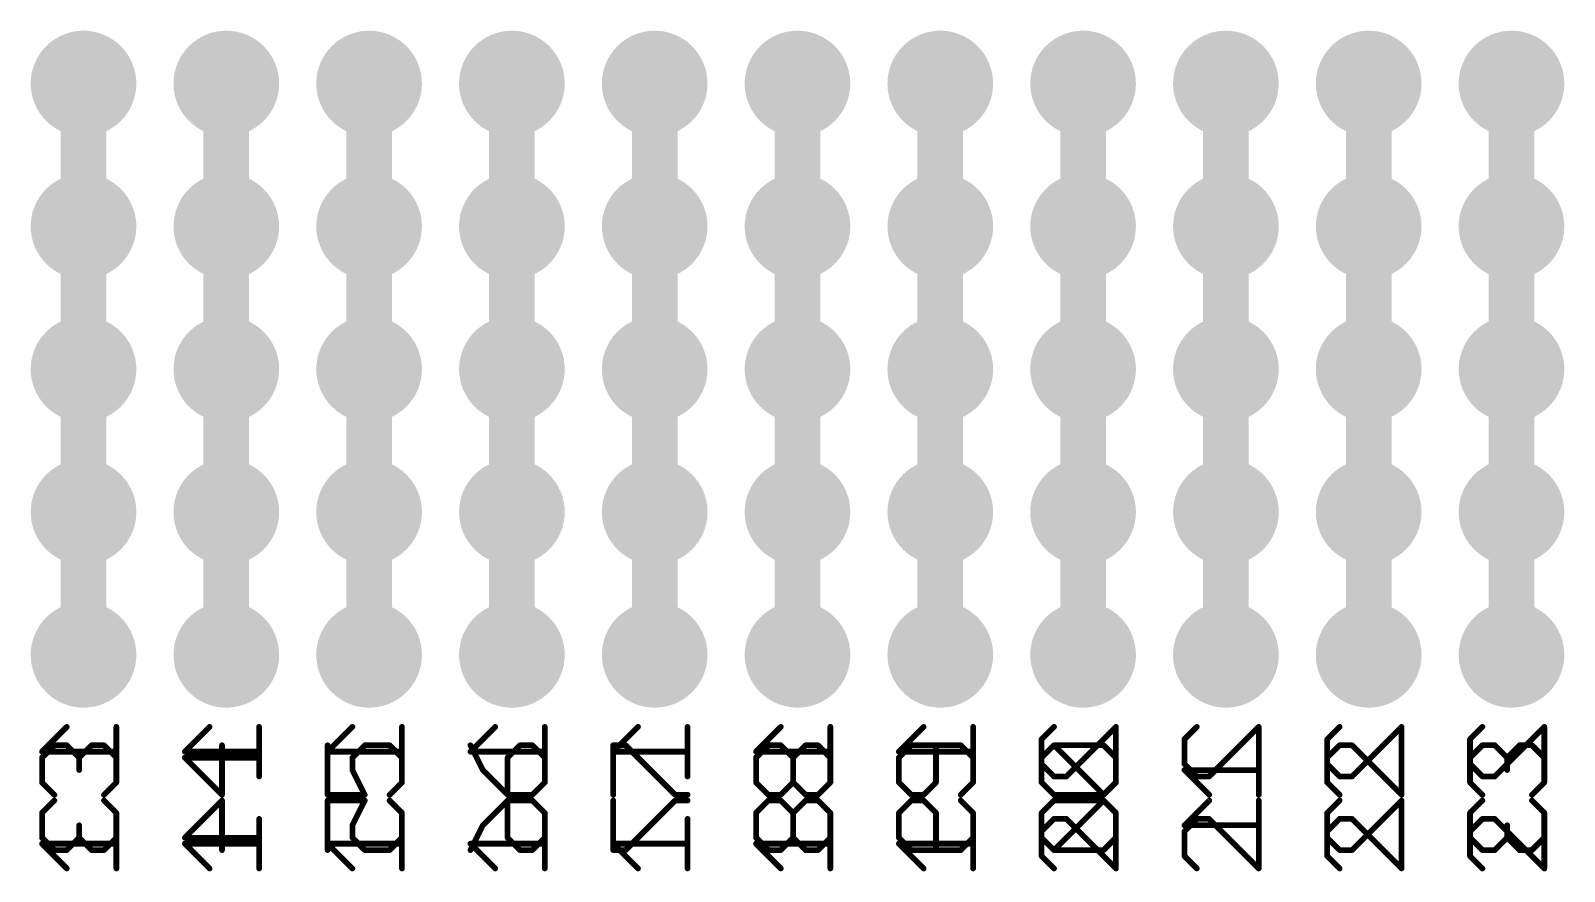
# Model space of a CAD drawing. Extents: x -0.1 to 94.1, y -0.1 to 63.6.
# Drawn here: x 39.7 to 66.98, y 13.93 to 28.88 of the extents above; entities that cross this region are included whole.
import ezdxf

# ---------------------------------------------------------------- set-up
doc = ezdxf.new("R2010")
doc.units = 0
for name, color, linetype in [('16', 132, 'CONTINUOUS'), ('17', 110, 'CONTINUOUS'), ('21', 41, 'CONTINUOUS'), ('22', 40, 'CONTINUOUS'), ('51', 53, 'CONTINUOUS')]:
    doc.layers.add(name, color=color, linetype=linetype)

# ---------------------------------------------------------------- blocks, each defined once
blk = doc.blocks.new('RECT')
blk.add_solid([(-0.5, -0.5), (0.5, -0.5), (-0.5, 0.5), (0.5, 0.5)])
blk = doc.blocks.new('ROUNDP')
at = {"const_width": 0.5}
blk.add_lwpolyline([(0, -0.25, 1), (0, 0.25, 1), (0, -0.25)], format="xyb", dxfattribs=at)

msp = doc.modelspace()

# ---------------------------------------------------------------- linework, layer by layer
at = {"layer": '16', "const_width": 0.8128}
for points in [[(40.64, 25.4), (40.64, 27.94)], [(43.18, 27.94), (43.18, 25.4)], [(45.72, 25.4), (45.72, 27.94)], [(48.26, 27.94), (48.26, 25.4)], [(50.8, 25.4), (50.8, 27.94)], [(53.34, 27.94), (53.34, 25.4)], [(55.88, 25.4), (55.88, 27.94)], [(58.42, 27.94), (58.42, 25.4)], [(60.96, 25.4), (60.96, 27.94)], [(63.5, 27.94), (63.5, 25.4)], [(66.04, 25.4), (66.04, 27.94)], [(40.64, 22.86), (40.64, 25.4)], [(43.18, 25.4), (43.18, 22.86)], [(45.72, 22.86), (45.72, 25.4)], [(48.26, 25.4), (48.26, 22.86)], [(50.8, 22.86), (50.8, 25.4)], [(53.34, 25.4), (53.34, 22.86)], [(55.88, 22.86), (55.88, 25.4)], [(58.42, 25.4), (58.42, 22.86)], [(60.96, 22.86), (60.96, 25.4)], [(63.5, 25.4), (63.5, 22.86)], [(66.04, 22.86), (66.04, 25.4)], [(40.64, 20.32), (40.64, 22.86)], [(43.18, 22.86), (43.18, 20.32)], [(45.72, 20.32), (45.72, 22.86)], [(48.26, 22.86), (48.26, 20.32)], [(50.8, 20.32), (50.8, 22.86)], [(53.34, 22.86), (53.34, 20.32)], [(55.88, 20.32), (55.88, 22.86)], [(58.42, 22.86), (58.42, 20.32)], [(60.96, 20.32), (60.96, 22.86)], [(63.5, 22.86), (63.5, 20.32)], [(66.04, 20.32), (66.04, 22.86)], [(40.64, 17.78), (40.64, 20.32)], [(43.18, 20.32), (43.18, 17.78)], [(45.72, 17.78), (45.72, 20.32)], [(48.26, 20.32), (48.26, 17.78)], [(50.8, 17.78), (50.8, 20.32)], [(53.34, 20.32), (53.34, 17.78)], [(55.88, 17.78), (55.88, 20.32)], [(58.42, 20.32), (58.42, 17.78)], [(60.96, 17.78), (60.96, 20.32)], [(63.5, 20.32), (63.5, 17.78)], [(66.04, 17.78), (66.04, 20.32)]]:
    msp.add_lwpolyline(points, dxfattribs=at)
at = {"layer": '16', "const_width": 0.4064}
for points in [[(40.8432, 27.94, 1), (40.4368, 27.94)], [(43.3832, 27.94, 1), (42.9768, 27.94)], [(45.9232, 27.94, 1), (45.5168, 27.94)], [(48.4632, 27.94, 1), (48.0568, 27.94)], [(51.0032, 27.94, 1), (50.5968, 27.94)], [(53.5432, 27.94, 1), (53.1368, 27.94)], [(56.0832, 27.94, 1), (55.6768, 27.94)], [(58.6232, 27.94, 1), (58.2168, 27.94)], [(61.1632, 27.94, 1), (60.7568, 27.94)], [(63.7032, 27.94, 1), (63.2968, 27.94)], [(66.2432, 27.94, 1), (65.8368, 27.94)], [(40.8432, 25.4, 1), (40.4368, 25.4)], [(43.3832, 25.4, 1), (42.9768, 25.4)], [(45.9232, 25.4, 1), (45.5168, 25.4)], [(48.4632, 25.4, 1), (48.0568, 25.4)], [(51.0032, 25.4, 1), (50.5968, 25.4)], [(53.5432, 25.4, 1), (53.1368, 25.4)], [(56.0832, 25.4, 1), (55.6768, 25.4)], [(58.6232, 25.4, 1), (58.2168, 25.4)], [(61.1632, 25.4, 1), (60.7568, 25.4)], [(63.7032, 25.4, 1), (63.2968, 25.4)], [(66.2432, 25.4, 1), (65.8368, 25.4)], [(40.4368, 25.4, 1), (40.8432, 25.4)], [(42.9768, 25.4, 1), (43.3832, 25.4)], [(45.5168, 25.4, 1), (45.9232, 25.4)], [(48.0568, 25.4, 1), (48.4632, 25.4)], [(50.5968, 25.4, 1), (51.0032, 25.4)], [(53.1368, 25.4, 1), (53.5432, 25.4)], [(55.6768, 25.4, 1), (56.0832, 25.4)], [(58.2168, 25.4, 1), (58.6232, 25.4)], [(60.7568, 25.4, 1), (61.1632, 25.4)], [(63.2968, 25.4, 1), (63.7032, 25.4)], [(65.8368, 25.4, 1), (66.2432, 25.4)], [(40.8432, 22.86, 1), (40.4368, 22.86)], [(43.3832, 22.86, 1), (42.9768, 22.86)], [(45.9232, 22.86, 1), (45.5168, 22.86)], [(48.4632, 22.86, 1), (48.0568, 22.86)], [(51.0032, 22.86, 1), (50.5968, 22.86)], [(53.5432, 22.86, 1), (53.1368, 22.86)], [(56.0832, 22.86, 1), (55.6768, 22.86)], [(58.6232, 22.86, 1), (58.2168, 22.86)], [(61.1632, 22.86, 1), (60.7568, 22.86)], [(63.7032, 22.86, 1), (63.2968, 22.86)], [(66.2432, 22.86, 1), (65.8368, 22.86)], [(40.4368, 22.86, 1), (40.8432, 22.86)], [(42.9768, 22.86, 1), (43.3832, 22.86)], [(45.5168, 22.86, 1), (45.9232, 22.86)], [(48.0568, 22.86, 1), (48.4632, 22.86)], [(50.5968, 22.86, 1), (51.0032, 22.86)], [(53.1368, 22.86, 1), (53.5432, 22.86)], [(55.6768, 22.86, 1), (56.0832, 22.86)], [(58.2168, 22.86, 1), (58.6232, 22.86)], [(60.7568, 22.86, 1), (61.1632, 22.86)], [(63.2968, 22.86, 1), (63.7032, 22.86)], [(65.8368, 22.86, 1), (66.2432, 22.86)], [(40.8432, 20.32, 1), (40.4368, 20.32)], [(40.4368, 20.32, 1), (40.8432, 20.32)], [(43.3832, 20.32, 1), (42.9768, 20.32)], [(42.9768, 20.32, 1), (43.3832, 20.32)], [(45.9232, 20.32, 1), (45.5168, 20.32)], [(45.5168, 20.32, 1), (45.9232, 20.32)], [(48.4632, 20.32, 1), (48.0568, 20.32)], [(48.0568, 20.32, 1), (48.4632, 20.32)], [(51.0032, 20.32, 1), (50.5968, 20.32)], [(50.5968, 20.32, 1), (51.0032, 20.32)], [(53.5432, 20.32, 1), (53.1368, 20.32)], [(53.1368, 20.32, 1), (53.5432, 20.32)], [(56.0832, 20.32, 1), (55.6768, 20.32)], [(55.6768, 20.32, 1), (56.0832, 20.32)], [(58.6232, 20.32, 1), (58.2168, 20.32)], [(58.2168, 20.32, 1), (58.6232, 20.32)], [(61.1632, 20.32, 1), (60.7568, 20.32)], [(60.7568, 20.32, 1), (61.1632, 20.32)], [(63.7032, 20.32, 1), (63.2968, 20.32)], [(63.2968, 20.32, 1), (63.7032, 20.32)], [(66.2432, 20.32, 1), (65.8368, 20.32)], [(65.8368, 20.32, 1), (66.2432, 20.32)], [(40.4368, 17.78, 1), (40.8432, 17.78)], [(42.9768, 17.78, 1), (43.3832, 17.78)], [(45.5168, 17.78, 1), (45.9232, 17.78)], [(48.0568, 17.78, 1), (48.4632, 17.78)], [(50.5968, 17.78, 1), (51.0032, 17.78)], [(53.1368, 17.78, 1), (53.5432, 17.78)], [(55.6768, 17.78, 1), (56.0832, 17.78)], [(58.2168, 17.78, 1), (58.6232, 17.78)], [(60.7568, 17.78, 1), (61.1632, 17.78)], [(63.2968, 17.78, 1), (63.7032, 17.78)], [(65.8368, 17.78, 1), (66.2432, 17.78)]]:
    msp.add_lwpolyline(points, format="xyb", dxfattribs=at)
at = {"layer": '21', "const_width": 0.1016}
for points in [[(39.9023, 15.9518), (40.1226, 16.1721)], [(40.1226, 16.1721), (40.3429, 16.1721)], [(40.3429, 16.1721), (40.5632, 15.9518)], [(40.5632, 15.9518), (40.7836, 16.1721)], [(40.7836, 16.1721), (41.0039, 16.1721)], [(41.0039, 16.1721), (41.2242, 15.9518)], [(43.1032, 15.2908), (43.1032, 16.1721)], [(44.9823, 16.1721), (44.9823, 15.2908)], [(45.4229, 15.9518), (45.6432, 16.1721)], [(45.6432, 16.1721), (46.0839, 16.1721)], [(46.0839, 16.1721), (46.3042, 15.9518)], [(47.5223, 16.1721), (47.7426, 15.7314)], [(48.4036, 16.1721), (48.1832, 15.9518)], [(48.6239, 16.1721), (48.4036, 16.1721)], [(48.8442, 15.9518), (48.6239, 16.1721)], [(50.0623, 15.2908), (50.0623, 16.1721)], [(50.0623, 16.1721), (50.2826, 16.1721)], [(50.2826, 16.1721), (51.1639, 15.2908)], [(52.6023, 15.9518), (52.8226, 16.1721)], [(52.8226, 16.1721), (53.0429, 16.1721)], [(53.0429, 16.1721), (53.2632, 15.9518)], [(53.2632, 15.9518), (53.4836, 16.1721)], [(53.4836, 16.1721), (53.7039, 16.1721)], [(53.7039, 16.1721), (53.9242, 15.9518)], [(55.3626, 16.1721), (55.1423, 15.9518)], [(56.2439, 16.1721), (55.3626, 16.1721)], [(55.8032, 15.5111), (55.8032, 16.1721)], [(56.4642, 15.9518), (56.2439, 16.1721)], [(57.6823, 15.9518), (57.9026, 16.1721)], [(57.9026, 16.1721), (58.7839, 16.1721)], [(58.7839, 15.2908), (57.9026, 16.1721)], [(58.7839, 16.1721), (59.0042, 15.9518)], [(61.5442, 15.2908), (61.5442, 16.1721)], [(62.9826, 16.1721), (62.7623, 15.9518)], [(63.2029, 16.1721), (62.9826, 16.1721)], [(64.0842, 15.2908), (63.2029, 16.1721)], [(64.0842, 16.1721), (64.0842, 15.2908)], [(65.3023, 15.9518), (65.5226, 16.1721)], [(65.5226, 16.1721), (65.7429, 16.1721)], [(65.7429, 16.1721), (65.9632, 15.9518)], [(65.9632, 15.9518), (66.1836, 16.1721)], [(66.1836, 16.1721), (66.4039, 16.1721)], [(66.4039, 16.1721), (66.6242, 15.9518)], [(39.9023, 15.5111), (39.9023, 15.9518)], [(40.5632, 15.9518), (40.5632, 15.7314)], [(41.2242, 15.9518), (41.2242, 15.5111)], [(43.7642, 15.9518), (42.4423, 15.9518)], [(42.4423, 15.9518), (43.1032, 15.2908)], [(45.4229, 15.7314), (45.4229, 15.9518)], [(46.3042, 15.9518), (46.3042, 15.5111)], [(48.1832, 15.9518), (48.1832, 15.2908)], [(48.8442, 15.5111), (48.8442, 15.9518)], [(52.6023, 15.5111), (52.6023, 15.9518)], [(53.2632, 15.5111), (53.2632, 15.9518)], [(53.9242, 15.9518), (53.9242, 15.5111)], [(55.1423, 15.9518), (55.1423, 15.5111)], [(56.4642, 15.5111), (56.4642, 15.9518)], [(57.6823, 15.5111), (57.6823, 15.9518)], [(59.0042, 15.9518), (59.0042, 15.5111)], [(62.7623, 15.9518), (62.7623, 15.5111)], [(65.3023, 15.5111), (65.3023, 15.9518)], [(65.9632, 15.9518), (65.9632, 15.7314)], [(66.6242, 15.9518), (66.6242, 15.5111)], [(40.1226, 15.2908), (39.9023, 15.5111)], [(41.2242, 15.5111), (41.0039, 15.2908)], [(45.6432, 15.2908), (45.4229, 15.7314)], [(46.3042, 15.5111), (46.0839, 15.2908)], [(47.7426, 15.7314), (48.1832, 15.2908)], [(48.6239, 15.2908), (48.8442, 15.5111)], [(52.8226, 15.2908), (52.6023, 15.5111)], [(53.2632, 15.5111), (53.0429, 15.2908)], [(53.4836, 15.2908), (53.2632, 15.5111)], [(53.9242, 15.5111), (53.7039, 15.2908)], [(55.1423, 15.5111), (55.3626, 15.2908)], [(55.5829, 15.2908), (55.8032, 15.5111)], [(56.2439, 15.2908), (56.4642, 15.5111)], [(57.9026, 15.2908), (57.6823, 15.5111)], [(59.0042, 15.5111), (58.7839, 15.2908)], [(60.6629, 15.2908), (60.2223, 15.7314)], [(60.2223, 15.7314), (61.5442, 15.7314)], [(62.7623, 15.5111), (62.9826, 15.2908)], [(65.5226, 15.2908), (65.3023, 15.5111)], [(66.6242, 15.5111), (66.4039, 15.2908)], [(44.9823, 15.2908), (45.6432, 15.2908)], [(48.1832, 15.2908), (48.6239, 15.2908)], [(51.1639, 15.2908), (51.3842, 15.2908)], [(53.0429, 15.2908), (52.8226, 15.2908)], [(53.7039, 15.2908), (53.4836, 15.2908)], [(55.3626, 15.2908), (55.5829, 15.2908)], [(58.7839, 15.2908), (57.9026, 15.2908)], [(41.2242, 13.9811), (41.2242, 14.8624)], [(43.7642, 13.9811), (43.7642, 14.8624)], [(46.3042, 13.9811), (46.3042, 14.8624)], [(48.8442, 13.9811), (48.8442, 14.8624)], [(51.3842, 13.9811), (51.3842, 14.8624)], [(53.9242, 13.9811), (53.9242, 14.8624)], [(56.4642, 13.9811), (56.4642, 14.8624)], [(57.9026, 14.8624), (57.6823, 14.642)], [(58.1229, 14.8624), (57.9026, 14.8624)], [(59.0042, 13.9811), (58.1229, 14.8624)], [(59.0042, 14.8624), (59.0042, 13.9811)], [(60.4426, 14.8624), (60.2223, 14.642)], [(60.6629, 14.8624), (60.4426, 14.8624)], [(61.5442, 13.9811), (60.6629, 14.8624)], [(61.5442, 14.8624), (61.5442, 13.9811)], [(62.9826, 14.8624), (62.7623, 14.642)], [(63.2029, 14.8624), (62.9826, 14.8624)], [(64.0842, 13.9811), (63.2029, 14.8624)], [(64.0842, 14.8624), (64.0842, 13.9811)], [(65.5226, 14.8624), (65.3023, 14.642)], [(65.7429, 14.8624), (65.5226, 14.8624)], [(66.6242, 13.9811), (65.7429, 14.8624)], [(66.6242, 14.8624), (66.6242, 13.9811)], [(40.3429, 13.9811), (39.9023, 14.4217)], [(39.9023, 14.4217), (41.2242, 14.4217)], [(42.8829, 13.9811), (42.4423, 14.4217)], [(42.4423, 14.4217), (43.7642, 14.4217)], [(45.4229, 13.9811), (44.9823, 14.4217)], [(44.9823, 14.4217), (46.3042, 14.4217)], [(47.9629, 13.9811), (47.5223, 14.4217)], [(47.5223, 14.4217), (48.8442, 14.4217)], [(50.5029, 13.9811), (50.0623, 14.4217)], [(50.0623, 14.4217), (51.3842, 14.4217)], [(53.0429, 13.9811), (52.6023, 14.4217)], [(52.6023, 14.4217), (53.9242, 14.4217)], [(55.5829, 13.9811), (55.1423, 14.4217)], [(55.1423, 14.4217), (56.4642, 14.4217)], [(57.6823, 14.642), (57.6823, 14.2014)], [(60.2223, 14.642), (60.2223, 14.2014)], [(62.7623, 14.642), (62.7623, 14.2014)], [(65.3023, 14.642), (65.3023, 14.2014)], [(57.6823, 14.2014), (57.9026, 13.9811)], [(60.2223, 14.2014), (60.4426, 13.9811)], [(62.7623, 14.2014), (62.9826, 13.9811)], [(65.3023, 14.2014), (65.5226, 13.9811)]]:
    msp.add_lwpolyline(points, dxfattribs=at)
at = {"layer": '21', "const_width": 0.0508}
for points in [[(40.1226, 16.1975, 1), (40.1226, 16.1467)], [(40.1406, 16.1541, 1), (40.1046, 16.19)], [(40.3609, 16.19, 1), (40.325, 16.1541)], [(40.3429, 16.1467, 1), (40.3429, 16.1975)], [(40.7836, 16.1975, 1), (40.7836, 16.1467)], [(40.8015, 16.1541, 1), (40.7656, 16.19)], [(41.0218, 16.19, 1), (40.9859, 16.1541)], [(41.0039, 16.1467, 1), (41.0039, 16.1975)], [(43.1286, 16.1721, 1), (43.0778, 16.1721)], [(45.0077, 16.1721, 1), (44.9569, 16.1721)], [(45.6432, 16.1975, 1), (45.6432, 16.1467)], [(45.6612, 16.1541, 1), (45.6253, 16.19)], [(46.1018, 16.19, 1), (46.0659, 16.1541)], [(46.0839, 16.1467, 1), (46.0839, 16.1975)], [(47.545, 16.1834, 1), (47.4996, 16.1607)], [(48.4036, 16.1975, 1), (48.4036, 16.1467)], [(48.4215, 16.1541, 1), (48.3856, 16.19)], [(48.6418, 16.19, 1), (48.6059, 16.1541)], [(48.6239, 16.1467, 1), (48.6239, 16.1975)], [(50.0877, 16.1721, 1), (50.0369, 16.1721)], [(50.0623, 16.1975, 1), (50.0623, 16.1467)], [(50.3006, 16.19, 1), (50.2646, 16.1541)], [(50.2826, 16.1467, 1), (50.2826, 16.1975)], [(52.8226, 16.1975, 1), (52.8226, 16.1467)], [(52.8406, 16.1541, 1), (52.8046, 16.19)], [(53.0609, 16.19, 1), (53.025, 16.1541)], [(53.0429, 16.1467, 1), (53.0429, 16.1975)], [(53.4836, 16.1975, 1), (53.4836, 16.1467)], [(53.5015, 16.1541, 1), (53.4656, 16.19)], [(53.7218, 16.19, 1), (53.6859, 16.1541)], [(53.7039, 16.1467, 1), (53.7039, 16.1975)], [(55.3626, 16.1975, 1), (55.3626, 16.1467)], [(55.3806, 16.1541, 1), (55.3446, 16.19)], [(55.8286, 16.1721, 1), (55.7778, 16.1721)], [(56.2618, 16.19, 1), (56.2259, 16.1541)], [(56.2439, 16.1467, 1), (56.2439, 16.1975)], [(57.9026, 16.1975, 1), (57.9026, 16.1467)], [(57.9206, 16.19, 1), (57.8846, 16.1541)], [(57.9206, 16.1541, 1), (57.8846, 16.19)], [(58.8018, 16.19, 1), (58.7659, 16.1541)], [(58.7839, 16.1467, 1), (58.7839, 16.1975)], [(61.5696, 16.1721, 1), (61.5188, 16.1721)], [(62.9826, 16.1975, 1), (62.9826, 16.1467)], [(63.0006, 16.1541, 1), (62.9646, 16.19)], [(63.2209, 16.19, 1), (63.185, 16.1541)], [(63.2029, 16.1467, 1), (63.2029, 16.1975)], [(64.1096, 16.1721, 1), (64.0588, 16.1721)], [(65.5226, 16.1975, 1), (65.5226, 16.1467)], [(65.5406, 16.1541, 1), (65.5046, 16.19)], [(65.7609, 16.19, 1), (65.725, 16.1541)], [(65.7429, 16.1467, 1), (65.7429, 16.1975)], [(66.1836, 16.1975, 1), (66.1836, 16.1467)], [(66.2015, 16.1541, 1), (66.1656, 16.19)], [(66.4218, 16.19, 1), (66.3859, 16.1541)], [(66.4039, 16.1467, 1), (66.4039, 16.1975)], [(39.9277, 15.9518, 1), (39.8769, 15.9518)], [(39.8843, 15.9697, 1), (39.9202, 15.9338)], [(40.5886, 15.9518, 1), (40.5378, 15.9518)], [(40.5453, 15.9697, 1), (40.5812, 15.9338)], [(40.5453, 15.9338, 1), (40.5812, 15.9697)], [(41.2496, 15.9518, 1), (41.1988, 15.9518)], [(41.2062, 15.9338, 1), (41.2422, 15.9697)], [(42.4423, 15.9772, 1), (42.4423, 15.9264)], [(42.4602, 15.9697, 1), (42.4243, 15.9338)], [(43.7642, 15.9264, 1), (43.7642, 15.9772)], [(45.4483, 15.9518, 1), (45.3975, 15.9518)], [(45.405, 15.9697, 1), (45.4409, 15.9338)], [(46.3296, 15.9518, 1), (46.2788, 15.9518)], [(46.2862, 15.9338, 1), (46.3222, 15.9697)], [(48.2086, 15.9518, 1), (48.1578, 15.9518)], [(48.1653, 15.9697, 1), (48.2012, 15.9338)], [(48.8696, 15.9518, 1), (48.8188, 15.9518)], [(48.8262, 15.9338, 1), (48.8622, 15.9697)], [(52.6277, 15.9518, 1), (52.5769, 15.9518)], [(52.5843, 15.9697, 1), (52.6202, 15.9338)], [(53.2886, 15.9518, 1), (53.2378, 15.9518)], [(53.2453, 15.9697, 1), (53.2812, 15.9338)], [(53.2453, 15.9338, 1), (53.2812, 15.9697)], [(53.9496, 15.9518, 1), (53.8988, 15.9518)], [(53.9062, 15.9338, 1), (53.9422, 15.9697)], [(55.1677, 15.9518, 1), (55.1169, 15.9518)], [(55.1243, 15.9697, 1), (55.1602, 15.9338)], [(56.4896, 15.9518, 1), (56.4388, 15.9518)], [(56.4462, 15.9338, 1), (56.4822, 15.9697)], [(57.7077, 15.9518, 1), (57.6569, 15.9518)], [(57.6643, 15.9697, 1), (57.7002, 15.9338)], [(59.0296, 15.9518, 1), (58.9788, 15.9518)], [(58.9862, 15.9338, 1), (59.0222, 15.9697)], [(62.7877, 15.9518, 1), (62.7369, 15.9518)], [(62.7443, 15.9697, 1), (62.7802, 15.9338)], [(65.3277, 15.9518, 1), (65.2769, 15.9518)], [(65.2843, 15.9697, 1), (65.3202, 15.9338)], [(65.9886, 15.9518, 1), (65.9378, 15.9518)], [(65.9453, 15.9697, 1), (65.9812, 15.9338)], [(65.9453, 15.9338, 1), (65.9812, 15.9697)], [(66.6496, 15.9518, 1), (66.5988, 15.9518)], [(66.6062, 15.9338, 1), (66.6422, 15.9697)], [(39.9202, 15.5291, 1), (39.8843, 15.4932)], [(40.5378, 15.7314, 1), (40.5886, 15.7314)], [(41.2422, 15.4932, 1), (41.2062, 15.5291)], [(45.4456, 15.7428, 1), (45.4002, 15.7201)], [(45.3975, 15.7314, 1), (45.4483, 15.7314)], [(46.3222, 15.4932, 1), (46.2862, 15.5291)], [(47.7606, 15.7494, 1), (47.7246, 15.7135)], [(47.7199, 15.7201, 1), (47.7653, 15.7428)], [(48.8622, 15.4932, 1), (48.8262, 15.5291)], [(52.6202, 15.5291, 1), (52.5843, 15.4932)], [(53.2812, 15.5291, 1), (53.2453, 15.4932)], [(53.2812, 15.4932, 1), (53.2453, 15.5291)], [(53.9422, 15.4932, 1), (53.9062, 15.5291)], [(55.1602, 15.5291, 1), (55.1243, 15.4932)], [(55.8212, 15.4932, 1), (55.7853, 15.5291)], [(56.4822, 15.4932, 1), (56.4462, 15.5291)], [(57.7002, 15.5291, 1), (57.6643, 15.4932)], [(59.0222, 15.4932, 1), (58.9862, 15.5291)], [(60.2402, 15.7494, 1), (60.2043, 15.7135)], [(60.2223, 15.7568, 1), (60.2223, 15.706)], [(61.5442, 15.706, 1), (61.5442, 15.7568)], [(62.7802, 15.5291, 1), (62.7443, 15.4932)], [(65.3202, 15.5291, 1), (65.2843, 15.4932)], [(65.9378, 15.7314, 1), (65.9886, 15.7314)], [(66.6422, 15.4932, 1), (66.6062, 15.5291)], [(39.8769, 15.5111, 1), (39.9277, 15.5111)], [(40.1046, 15.2728, 1), (40.1406, 15.3088)], [(40.9859, 15.3088, 1), (41.0218, 15.2728)], [(41.1988, 15.5111, 1), (41.2496, 15.5111)], [(43.0778, 15.2908, 1), (43.1286, 15.2908)], [(43.0853, 15.2728, 1), (43.1212, 15.3088)], [(44.9823, 15.3162, 1), (44.9823, 15.2654)], [(44.9569, 15.2908, 1), (45.0077, 15.2908)], [(45.6205, 15.2794, 1), (45.666, 15.3022)], [(45.6432, 15.2654, 1), (45.6432, 15.3162)], [(46.0659, 15.3088, 1), (46.1018, 15.2728)], [(46.2788, 15.5111, 1), (46.3296, 15.5111)], [(48.1832, 15.3162, 1), (48.1832, 15.2654)], [(48.1578, 15.2908, 1), (48.2086, 15.2908)], [(48.1653, 15.2728, 1), (48.2012, 15.3088)], [(48.6059, 15.3088, 1), (48.6418, 15.2728)], [(48.6239, 15.2654, 1), (48.6239, 15.3162)], [(48.8188, 15.5111, 1), (48.8696, 15.5111)], [(50.0369, 15.2908, 1), (50.0877, 15.2908)], [(51.1639, 15.3162, 1), (51.1639, 15.2654)], [(51.1459, 15.2728, 1), (51.1818, 15.3088)], [(51.3842, 15.2654, 1), (51.3842, 15.3162)], [(52.5769, 15.5111, 1), (52.6277, 15.5111)], [(52.8226, 15.3162, 1), (52.8226, 15.2654)], [(52.8046, 15.2728, 1), (52.8406, 15.3088)], [(53.025, 15.3088, 1), (53.0609, 15.2728)], [(53.0429, 15.2654, 1), (53.0429, 15.3162)], [(53.2378, 15.5111, 1), (53.2886, 15.5111)], [(53.4836, 15.3162, 1), (53.4836, 15.2654)], [(53.4656, 15.2728, 1), (53.5015, 15.3088)], [(53.6859, 15.3088, 1), (53.7218, 15.2728)], [(53.7039, 15.2654, 1), (53.7039, 15.3162)], [(53.8988, 15.5111, 1), (53.9496, 15.5111)], [(55.1169, 15.5111, 1), (55.1677, 15.5111)], [(55.3626, 15.3162, 1), (55.3626, 15.2654)], [(55.3446, 15.2728, 1), (55.3806, 15.3088)], [(55.565, 15.3088, 1), (55.6009, 15.2728)], [(55.5829, 15.2654, 1), (55.5829, 15.3162)], [(55.7778, 15.5111, 1), (55.8286, 15.5111)], [(56.2259, 15.3088, 1), (56.2618, 15.2728)], [(56.4388, 15.5111, 1), (56.4896, 15.5111)], [(57.6569, 15.5111, 1), (57.7077, 15.5111)], [(57.9026, 15.3162, 1), (57.9026, 15.2654)], [(57.8846, 15.2728, 1), (57.9206, 15.3088)], [(58.7659, 15.3088, 1), (58.8018, 15.2728)], [(58.7659, 15.2728, 1), (58.8018, 15.3088)], [(58.7839, 15.2654, 1), (58.7839, 15.3162)], [(58.9788, 15.5111, 1), (59.0296, 15.5111)], [(60.645, 15.2728, 1), (60.6809, 15.3088)], [(61.5188, 15.2908, 1), (61.5696, 15.2908)], [(62.7369, 15.5111, 1), (62.7877, 15.5111)], [(62.9646, 15.2728, 1), (63.0006, 15.3088)], [(64.0588, 15.2908, 1), (64.1096, 15.2908)], [(64.0662, 15.2728, 1), (64.1022, 15.3088)], [(65.2769, 15.5111, 1), (65.3277, 15.5111)], [(65.5046, 15.2728, 1), (65.5406, 15.3088)], [(66.3859, 15.3088, 1), (66.4218, 15.2728)], [(66.5988, 15.5111, 1), (66.6496, 15.5111)], [(41.2496, 14.8624, 1), (41.1988, 14.8624)], [(43.7896, 14.8624, 1), (43.7388, 14.8624)], [(46.3296, 14.8624, 1), (46.2788, 14.8624)], [(48.8696, 14.8624, 1), (48.8188, 14.8624)], [(51.4096, 14.8624, 1), (51.3588, 14.8624)], [(53.9496, 14.8624, 1), (53.8988, 14.8624)], [(56.4896, 14.8624, 1), (56.4388, 14.8624)], [(57.9026, 14.8878, 1), (57.9026, 14.837)], [(57.9206, 14.8444, 1), (57.8846, 14.8803)], [(58.1409, 14.8803, 1), (58.105, 14.8444)], [(58.1229, 14.837, 1), (58.1229, 14.8878)], [(59.0296, 14.8624, 1), (58.9788, 14.8624)], [(60.4426, 14.8878, 1), (60.4426, 14.837)], [(60.4606, 14.8444, 1), (60.4246, 14.8803)], [(60.6809, 14.8803, 1), (60.645, 14.8444)], [(60.6629, 14.837, 1), (60.6629, 14.8878)], [(61.5696, 14.8624, 1), (61.5188, 14.8624)], [(62.9826, 14.8878, 1), (62.9826, 14.837)], [(63.0006, 14.8444, 1), (62.9646, 14.8803)], [(63.2209, 14.8803, 1), (63.185, 14.8444)], [(63.2029, 14.837, 1), (63.2029, 14.8878)], [(64.1096, 14.8624, 1), (64.0588, 14.8624)], [(65.5226, 14.8878, 1), (65.5226, 14.837)], [(65.5406, 14.8444, 1), (65.5046, 14.8803)], [(65.7609, 14.8803, 1), (65.725, 14.8444)], [(65.7429, 14.837, 1), (65.7429, 14.8878)], [(66.6496, 14.8624, 1), (66.5988, 14.8624)], [(39.9202, 14.4397, 1), (39.8843, 14.4038)], [(39.9023, 14.4471, 1), (39.9023, 14.3963)], [(41.2242, 14.3963, 1), (41.2242, 14.4471)], [(42.4602, 14.4397, 1), (42.4243, 14.4038)], [(42.4423, 14.4471, 1), (42.4423, 14.3963)], [(43.7642, 14.3963, 1), (43.7642, 14.4471)], [(45.0002, 14.4397, 1), (44.9643, 14.4038)], [(44.9823, 14.4471, 1), (44.9823, 14.3963)], [(46.3042, 14.3963, 1), (46.3042, 14.4471)], [(47.5402, 14.4397, 1), (47.5043, 14.4038)], [(47.5223, 14.4471, 1), (47.5223, 14.3963)], [(48.8442, 14.3963, 1), (48.8442, 14.4471)], [(50.0802, 14.4397, 1), (50.0443, 14.4038)], [(50.0623, 14.4471, 1), (50.0623, 14.3963)], [(51.3842, 14.3963, 1), (51.3842, 14.4471)], [(52.6202, 14.4397, 1), (52.5843, 14.4038)], [(52.6023, 14.4471, 1), (52.6023, 14.3963)], [(53.9242, 14.3963, 1), (53.9242, 14.4471)], [(55.1602, 14.4397, 1), (55.1243, 14.4038)], [(55.1423, 14.4471, 1), (55.1423, 14.3963)], [(56.4642, 14.3963, 1), (56.4642, 14.4471)], [(57.7077, 14.642, 1), (57.6569, 14.642)], [(57.6643, 14.66, 1), (57.7002, 14.6241)], [(60.2477, 14.642, 1), (60.1969, 14.642)], [(60.2043, 14.66, 1), (60.2402, 14.6241)], [(62.7877, 14.642, 1), (62.7369, 14.642)], [(62.7443, 14.66, 1), (62.7802, 14.6241)], [(65.3277, 14.642, 1), (65.2769, 14.642)], [(65.2843, 14.66, 1), (65.3202, 14.6241)], [(57.7002, 14.2194, 1), (57.6643, 14.1834)], [(57.6569, 14.2014, 1), (57.7077, 14.2014)], [(60.2402, 14.2194, 1), (60.2043, 14.1834)], [(60.1969, 14.2014, 1), (60.2477, 14.2014)], [(62.7802, 14.2194, 1), (62.7443, 14.1834)], [(62.7369, 14.2014, 1), (62.7877, 14.2014)], [(65.3202, 14.2194, 1), (65.2843, 14.1834)], [(65.2769, 14.2014, 1), (65.3277, 14.2014)], [(40.325, 13.9631, 1), (40.3609, 13.999)], [(41.1988, 13.9811, 1), (41.2496, 13.9811)], [(42.865, 13.9631, 1), (42.9009, 13.999)], [(43.7388, 13.9811, 1), (43.7896, 13.9811)], [(45.405, 13.9631, 1), (45.4409, 13.999)], [(46.2788, 13.9811, 1), (46.3296, 13.9811)], [(47.945, 13.9631, 1), (47.9809, 13.999)], [(48.8188, 13.9811, 1), (48.8696, 13.9811)], [(50.485, 13.9631, 1), (50.5209, 13.999)], [(51.3588, 13.9811, 1), (51.4096, 13.9811)], [(53.025, 13.9631, 1), (53.0609, 13.999)], [(53.8988, 13.9811, 1), (53.9496, 13.9811)], [(55.565, 13.9631, 1), (55.6009, 13.999)], [(56.4388, 13.9811, 1), (56.4896, 13.9811)], [(57.8846, 13.9631, 1), (57.9206, 13.999)], [(58.9788, 13.9811, 1), (59.0296, 13.9811)], [(58.9862, 13.9631, 1), (59.0222, 13.999)], [(60.4246, 13.9631, 1), (60.4606, 13.999)], [(61.5188, 13.9811, 1), (61.5696, 13.9811)], [(61.5262, 13.9631, 1), (61.5622, 13.999)], [(62.9646, 13.9631, 1), (63.0006, 13.999)], [(64.0588, 13.9811, 1), (64.1096, 13.9811)], [(64.0662, 13.9631, 1), (64.1022, 13.999)], [(65.5046, 13.9631, 1), (65.5406, 13.999)], [(66.5988, 13.9811, 1), (66.6496, 13.9811)], [(66.6062, 13.9631, 1), (66.6422, 13.999)]]:
    msp.add_lwpolyline(points, format="xyb", dxfattribs=at)
at = {"layer": '22', "const_width": 0.1016}
for points in [[(40.3429, 16.4989), (39.9023, 16.0583)], [(41.2242, 16.4989), (41.2242, 15.6176)], [(42.8829, 16.4989), (42.4423, 16.0583)], [(43.7642, 16.4989), (43.7642, 15.6176)], [(45.4229, 16.4989), (44.9823, 16.0583)], [(46.3042, 16.4989), (46.3042, 15.6176)], [(47.9629, 16.4989), (47.5223, 16.0583)], [(48.8442, 16.4989), (48.8442, 15.6176)], [(50.5029, 16.4989), (50.0623, 16.0583)], [(51.3842, 16.4989), (51.3842, 15.6176)], [(53.0429, 16.4989), (52.6023, 16.0583)], [(53.9242, 16.4989), (53.9242, 15.6176)], [(55.5829, 16.4989), (55.1423, 16.0583)], [(56.4642, 16.4989), (56.4642, 15.6176)], [(57.6823, 16.2786), (57.9026, 16.4989)], [(59.0042, 16.4989), (58.1229, 15.6176)], [(59.0042, 15.6176), (59.0042, 16.4989)], [(60.2223, 16.2786), (60.4426, 16.4989)], [(61.5442, 16.4989), (60.6629, 15.6176)], [(61.5442, 15.6176), (61.5442, 16.4989)], [(62.7623, 16.2786), (62.9826, 16.4989)], [(64.0842, 16.4989), (63.2029, 15.6176)], [(64.0842, 15.6176), (64.0842, 16.4989)], [(65.3023, 16.2786), (65.5226, 16.4989)], [(66.6242, 16.4989), (65.7429, 15.6176)], [(66.6242, 15.6176), (66.6242, 16.4989)], [(39.9023, 16.0583), (41.2242, 16.0583)], [(42.4423, 16.0583), (43.7642, 16.0583)], [(44.9823, 16.0583), (46.3042, 16.0583)], [(47.5223, 16.0583), (48.8442, 16.0583)], [(50.0623, 16.0583), (51.3842, 16.0583)], [(52.6023, 16.0583), (53.9242, 16.0583)], [(55.1423, 16.0583), (56.4642, 16.0583)], [(57.6823, 15.838), (57.6823, 16.2786)], [(60.2223, 15.838), (60.2223, 16.2786)], [(62.7623, 15.838), (62.7623, 16.2786)], [(65.3023, 15.838), (65.3023, 16.2786)], [(57.9026, 15.6176), (57.6823, 15.838)], [(60.4426, 15.6176), (60.2223, 15.838)], [(62.9826, 15.6176), (62.7623, 15.838)], [(65.5226, 15.6176), (65.3023, 15.838)], [(58.1229, 15.6176), (57.9026, 15.6176)], [(60.6629, 15.6176), (60.4426, 15.6176)], [(63.2029, 15.6176), (62.9826, 15.6176)], [(65.7429, 15.6176), (65.5226, 15.6176)], [(40.1226, 15.1892), (39.9023, 14.9689)], [(39.9023, 14.9689), (39.9023, 14.5282)], [(41.2242, 14.9689), (41.0039, 15.1892)], [(41.2242, 14.5282), (41.2242, 14.9689)], [(42.4423, 14.5282), (43.1032, 15.1892)], [(43.1032, 15.1892), (43.1032, 14.3079)], [(44.9823, 14.3079), (44.9823, 15.1892)], [(44.9823, 15.1892), (45.6432, 15.1892)], [(45.6432, 15.1892), (45.4229, 14.7486)], [(46.3042, 14.9689), (46.0839, 15.1892)], [(46.3042, 14.5282), (46.3042, 14.9689)], [(47.7426, 14.7486), (48.1832, 15.1892)], [(48.1832, 15.1892), (48.6239, 15.1892)], [(48.1832, 14.5282), (48.1832, 15.1892)], [(48.6239, 15.1892), (48.8442, 14.9689)], [(48.8442, 14.9689), (48.8442, 14.5282)], [(50.0623, 15.1892), (50.0623, 14.3079)], [(50.2826, 14.3079), (51.1639, 15.1892)], [(51.1639, 15.1892), (51.3842, 15.1892)], [(52.8226, 15.1892), (52.6023, 14.9689)], [(52.6023, 14.9689), (52.6023, 14.5282)], [(53.0429, 15.1892), (52.8226, 15.1892)], [(53.2632, 14.9689), (53.0429, 15.1892)], [(53.4836, 15.1892), (53.2632, 14.9689)], [(53.2632, 14.9689), (53.2632, 14.5282)], [(53.7039, 15.1892), (53.4836, 15.1892)], [(53.9242, 14.9689), (53.7039, 15.1892)], [(53.9242, 14.5282), (53.9242, 14.9689)], [(55.1423, 14.9689), (55.3626, 15.1892)], [(55.1423, 14.5282), (55.1423, 14.9689)], [(55.3626, 15.1892), (55.5829, 15.1892)], [(55.5829, 15.1892), (55.8032, 14.9689)], [(55.8032, 14.9689), (55.8032, 14.3079)], [(56.2439, 15.1892), (56.4642, 14.9689)], [(56.4642, 14.9689), (56.4642, 14.5282)], [(57.9026, 15.1892), (57.6823, 14.9689)], [(57.6823, 14.9689), (57.6823, 14.5282)], [(58.7839, 15.1892), (57.9026, 15.1892)], [(58.7839, 15.1892), (57.9026, 14.3079)], [(59.0042, 14.9689), (58.7839, 15.1892)], [(59.0042, 14.5282), (59.0042, 14.9689)], [(60.6629, 15.1892), (60.2223, 14.7486)], [(61.5442, 15.1892), (61.5442, 14.3079)], [(62.7623, 14.9689), (62.9826, 15.1892)], [(62.7623, 14.5282), (62.7623, 14.9689)], [(64.0842, 15.1892), (63.2029, 14.3079)], [(64.0842, 14.3079), (64.0842, 15.1892)], [(65.5226, 15.1892), (65.3023, 14.9689)], [(65.3023, 14.9689), (65.3023, 14.5282)], [(66.6242, 14.9689), (66.4039, 15.1892)], [(66.6242, 14.5282), (66.6242, 14.9689)], [(40.5632, 14.5282), (40.5632, 14.7486)], [(45.4229, 14.7486), (45.4229, 14.5282)], [(47.5223, 14.3079), (47.7426, 14.7486)], [(60.2223, 14.7486), (61.5442, 14.7486)], [(65.9632, 14.5282), (65.9632, 14.7486)], [(39.9023, 14.5282), (40.1226, 14.3079)], [(40.3429, 14.3079), (40.5632, 14.5282)], [(40.5632, 14.5282), (40.7836, 14.3079)], [(41.0039, 14.3079), (41.2242, 14.5282)], [(43.7642, 14.5282), (42.4423, 14.5282)], [(45.4229, 14.5282), (45.6432, 14.3079)], [(46.0839, 14.3079), (46.3042, 14.5282)], [(48.4036, 14.3079), (48.1832, 14.5282)], [(48.8442, 14.5282), (48.6239, 14.3079)], [(52.6023, 14.5282), (52.8226, 14.3079)], [(53.0429, 14.3079), (53.2632, 14.5282)], [(53.2632, 14.5282), (53.4836, 14.3079)], [(53.7039, 14.3079), (53.9242, 14.5282)], [(55.3626, 14.3079), (55.1423, 14.5282)], [(56.4642, 14.5282), (56.2439, 14.3079)], [(57.6823, 14.5282), (57.9026, 14.3079)], [(58.7839, 14.3079), (59.0042, 14.5282)], [(62.9826, 14.3079), (62.7623, 14.5282)], [(65.3023, 14.5282), (65.5226, 14.3079)], [(65.7429, 14.3079), (65.9632, 14.5282)], [(65.9632, 14.5282), (66.1836, 14.3079)], [(66.4039, 14.3079), (66.6242, 14.5282)], [(40.1226, 14.3079), (40.3429, 14.3079)], [(40.7836, 14.3079), (41.0039, 14.3079)], [(45.6432, 14.3079), (46.0839, 14.3079)], [(48.6239, 14.3079), (48.4036, 14.3079)], [(50.0623, 14.3079), (50.2826, 14.3079)], [(52.8226, 14.3079), (53.0429, 14.3079)], [(53.4836, 14.3079), (53.7039, 14.3079)], [(56.2439, 14.3079), (55.3626, 14.3079)], [(57.9026, 14.3079), (58.7839, 14.3079)], [(63.2029, 14.3079), (62.9826, 14.3079)], [(65.5226, 14.3079), (65.7429, 14.3079)], [(66.1836, 14.3079), (66.4039, 14.3079)]]:
    msp.add_lwpolyline(points, dxfattribs=at)
at = {"layer": '22', "const_width": 0.0508}
for points in [[(40.3609, 16.481, 1), (40.325, 16.5169)], [(41.2496, 16.4989, 1), (41.1988, 16.4989)], [(42.9009, 16.481, 1), (42.865, 16.5169)], [(43.7896, 16.4989, 1), (43.7388, 16.4989)], [(45.4409, 16.481, 1), (45.405, 16.5169)], [(46.3296, 16.4989, 1), (46.2788, 16.4989)], [(47.9809, 16.481, 1), (47.945, 16.5169)], [(48.8696, 16.4989, 1), (48.8188, 16.4989)], [(50.5209, 16.481, 1), (50.485, 16.5169)], [(51.4096, 16.4989, 1), (51.3588, 16.4989)], [(53.0609, 16.481, 1), (53.025, 16.5169)], [(53.9496, 16.4989, 1), (53.8988, 16.4989)], [(55.6009, 16.481, 1), (55.565, 16.5169)], [(56.4896, 16.4989, 1), (56.4388, 16.4989)], [(57.9206, 16.481, 1), (57.8846, 16.5169)], [(59.0296, 16.4989, 1), (58.9788, 16.4989)], [(59.0222, 16.481, 1), (58.9862, 16.5169)], [(60.4606, 16.481, 1), (60.4246, 16.5169)], [(61.5696, 16.4989, 1), (61.5188, 16.4989)], [(61.5622, 16.481, 1), (61.5262, 16.5169)], [(63.0006, 16.481, 1), (62.9646, 16.5169)], [(64.1096, 16.4989, 1), (64.0588, 16.4989)], [(64.1022, 16.481, 1), (64.0662, 16.5169)], [(65.5406, 16.481, 1), (65.5046, 16.5169)], [(66.6496, 16.4989, 1), (66.5988, 16.4989)], [(66.6422, 16.481, 1), (66.6062, 16.5169)], [(39.9023, 16.0837, 1), (39.9023, 16.0329)], [(39.8843, 16.0762, 1), (39.9202, 16.0403)], [(41.2242, 16.0329, 1), (41.2242, 16.0837)], [(42.4423, 16.0837, 1), (42.4423, 16.0329)], [(42.4243, 16.0762, 1), (42.4602, 16.0403)], [(43.7642, 16.0329, 1), (43.7642, 16.0837)], [(44.9823, 16.0837, 1), (44.9823, 16.0329)], [(44.9643, 16.0762, 1), (45.0002, 16.0403)], [(46.3042, 16.0329, 1), (46.3042, 16.0837)], [(47.5223, 16.0837, 1), (47.5223, 16.0329)], [(47.5043, 16.0762, 1), (47.5402, 16.0403)], [(48.8442, 16.0329, 1), (48.8442, 16.0837)], [(50.0623, 16.0837, 1), (50.0623, 16.0329)], [(50.0443, 16.0762, 1), (50.0802, 16.0403)], [(51.3842, 16.0329, 1), (51.3842, 16.0837)], [(52.6023, 16.0837, 1), (52.6023, 16.0329)], [(52.5843, 16.0762, 1), (52.6202, 16.0403)], [(53.9242, 16.0329, 1), (53.9242, 16.0837)], [(55.1423, 16.0837, 1), (55.1423, 16.0329)], [(55.1243, 16.0762, 1), (55.1602, 16.0403)], [(56.4642, 16.0329, 1), (56.4642, 16.0837)], [(57.6643, 16.2966, 1), (57.7002, 16.2606)], [(57.7077, 16.2786, 1), (57.6569, 16.2786)], [(60.2043, 16.2966, 1), (60.2402, 16.2606)], [(60.2477, 16.2786, 1), (60.1969, 16.2786)], [(62.7443, 16.2966, 1), (62.7802, 16.2606)], [(62.7877, 16.2786, 1), (62.7369, 16.2786)], [(65.2843, 16.2966, 1), (65.3202, 16.2606)], [(65.3277, 16.2786, 1), (65.2769, 16.2786)], [(57.7002, 15.8559, 1), (57.6643, 15.82)], [(57.6569, 15.838, 1), (57.7077, 15.838)], [(60.2402, 15.8559, 1), (60.2043, 15.82)], [(60.1969, 15.838, 1), (60.2477, 15.838)], [(62.7802, 15.8559, 1), (62.7443, 15.82)], [(62.7369, 15.838, 1), (62.7877, 15.838)], [(65.3202, 15.8559, 1), (65.2843, 15.82)], [(65.2769, 15.838, 1), (65.3277, 15.838)], [(41.1988, 15.6176, 1), (41.2496, 15.6176)], [(43.7388, 15.6176, 1), (43.7896, 15.6176)], [(46.2788, 15.6176, 1), (46.3296, 15.6176)], [(48.8188, 15.6176, 1), (48.8696, 15.6176)], [(51.3588, 15.6176, 1), (51.4096, 15.6176)], [(53.8988, 15.6176, 1), (53.9496, 15.6176)], [(56.4388, 15.6176, 1), (56.4896, 15.6176)], [(57.9026, 15.643, 1), (57.9026, 15.5922)], [(57.8846, 15.5997, 1), (57.9206, 15.6356)], [(58.105, 15.6356, 1), (58.1409, 15.5997)], [(58.1229, 15.5922, 1), (58.1229, 15.643)], [(58.9788, 15.6176, 1), (59.0296, 15.6176)], [(60.4426, 15.643, 1), (60.4426, 15.5922)], [(60.4246, 15.5997, 1), (60.4606, 15.6356)], [(60.645, 15.6356, 1), (60.6809, 15.5997)], [(60.6629, 15.5922, 1), (60.6629, 15.643)], [(61.5188, 15.6176, 1), (61.5696, 15.6176)], [(62.9826, 15.643, 1), (62.9826, 15.5922)], [(62.9646, 15.5997, 1), (63.0006, 15.6356)], [(63.185, 15.6356, 1), (63.2209, 15.5997)], [(63.2029, 15.5922, 1), (63.2029, 15.643)], [(64.0588, 15.6176, 1), (64.1096, 15.6176)], [(65.5226, 15.643, 1), (65.5226, 15.5922)], [(65.5046, 15.5997, 1), (65.5406, 15.6356)], [(65.725, 15.6356, 1), (65.7609, 15.5997)], [(65.7429, 15.5922, 1), (65.7429, 15.643)], [(66.5988, 15.6176, 1), (66.6496, 15.6176)], [(39.9277, 14.9689, 1), (39.8769, 14.9689)], [(39.8843, 14.9868, 1), (39.9202, 14.9509)], [(40.1406, 15.1712, 1), (40.1046, 15.2072)], [(41.0218, 15.2072, 1), (40.9859, 15.1712)], [(41.2496, 14.9689, 1), (41.1988, 14.9689)], [(41.2062, 14.9509, 1), (41.2422, 14.9868)], [(43.1286, 15.1892, 1), (43.0778, 15.1892)], [(43.1212, 15.1712, 1), (43.0853, 15.2072)], [(45.0077, 15.1892, 1), (44.9569, 15.1892)], [(44.9823, 15.2146, 1), (44.9823, 15.1638)], [(45.666, 15.1778, 1), (45.6205, 15.2006)], [(45.6432, 15.1638, 1), (45.6432, 15.2146)], [(46.1018, 15.2072, 1), (46.0659, 15.1712)], [(46.3296, 14.9689, 1), (46.2788, 14.9689)], [(46.2862, 14.9509, 1), (46.3222, 14.9868)], [(48.1832, 15.2146, 1), (48.1832, 15.1638)], [(48.2086, 15.1892, 1), (48.1578, 15.1892)], [(48.2012, 15.1712, 1), (48.1653, 15.2072)], [(48.6418, 15.2072, 1), (48.6059, 15.1712)], [(48.6239, 15.1638, 1), (48.6239, 15.2146)], [(48.8696, 14.9689, 1), (48.8188, 14.9689)], [(48.8262, 14.9509, 1), (48.8622, 14.9868)], [(50.0877, 15.1892, 1), (50.0369, 15.1892)], [(51.1639, 15.2146, 1), (51.1639, 15.1638)], [(51.1818, 15.1712, 1), (51.1459, 15.2072)], [(51.3842, 15.1638, 1), (51.3842, 15.2146)], [(52.6277, 14.9689, 1), (52.5769, 14.9689)], [(52.5843, 14.9868, 1), (52.6202, 14.9509)], [(52.8226, 15.2146, 1), (52.8226, 15.1638)], [(52.8406, 15.1712, 1), (52.8046, 15.2072)], [(53.0609, 15.2072, 1), (53.025, 15.1712)], [(53.0429, 15.1638, 1), (53.0429, 15.2146)], [(53.2886, 14.9689, 1), (53.2378, 14.9689)], [(53.2453, 14.9868, 1), (53.2812, 14.9509)], [(53.2453, 14.9509, 1), (53.2812, 14.9868)], [(53.4836, 15.2146, 1), (53.4836, 15.1638)], [(53.5015, 15.1712, 1), (53.4656, 15.2072)], [(53.7218, 15.2072, 1), (53.6859, 15.1712)], [(53.7039, 15.1638, 1), (53.7039, 15.2146)], [(53.9496, 14.9689, 1), (53.8988, 14.9689)], [(53.9062, 14.9509, 1), (53.9422, 14.9868)], [(55.1677, 14.9689, 1), (55.1169, 14.9689)], [(55.1243, 14.9868, 1), (55.1602, 14.9509)], [(55.3626, 15.2146, 1), (55.3626, 15.1638)], [(55.3806, 15.1712, 1), (55.3446, 15.2072)], [(55.6009, 15.2072, 1), (55.565, 15.1712)], [(55.5829, 15.1638, 1), (55.5829, 15.2146)], [(55.8286, 14.9689, 1), (55.7778, 14.9689)], [(55.7853, 14.9509, 1), (55.8212, 14.9868)], [(56.2618, 15.2072, 1), (56.2259, 15.1712)], [(56.4896, 14.9689, 1), (56.4388, 14.9689)], [(56.4462, 14.9509, 1), (56.4822, 14.9868)], [(57.7077, 14.9689, 1), (57.6569, 14.9689)], [(57.6643, 14.9868, 1), (57.7002, 14.9509)], [(57.9026, 15.2146, 1), (57.9026, 15.1638)], [(57.9206, 15.1712, 1), (57.8846, 15.2072)], [(58.8018, 15.2072, 1), (58.7659, 15.1712)], [(58.8018, 15.1712, 1), (58.7659, 15.2072)], [(58.7839, 15.1638, 1), (58.7839, 15.2146)], [(59.0296, 14.9689, 1), (58.9788, 14.9689)], [(58.9862, 14.9509, 1), (59.0222, 14.9868)], [(60.6809, 15.1712, 1), (60.645, 15.2072)], [(61.5696, 15.1892, 1), (61.5188, 15.1892)], [(62.7877, 14.9689, 1), (62.7369, 14.9689)], [(62.7443, 14.9868, 1), (62.7802, 14.9509)], [(63.0006, 15.1712, 1), (62.9646, 15.2072)], [(64.1096, 15.1892, 1), (64.0588, 15.1892)], [(64.1022, 15.1712, 1), (64.0662, 15.2072)], [(65.3277, 14.9689, 1), (65.2769, 14.9689)], [(65.2843, 14.9868, 1), (65.3202, 14.9509)], [(65.5406, 15.1712, 1), (65.5046, 15.2072)], [(66.4218, 15.2072, 1), (66.3859, 15.1712)], [(66.6496, 14.9689, 1), (66.5988, 14.9689)], [(66.6062, 14.9509, 1), (66.6422, 14.9868)], [(40.5886, 14.7486, 1), (40.5378, 14.7486)], [(45.4483, 14.7486, 1), (45.3975, 14.7486)], [(45.4002, 14.7599, 1), (45.4456, 14.7372)], [(47.7246, 14.7665, 1), (47.7606, 14.7306)], [(47.7653, 14.7372, 1), (47.7199, 14.7599)], [(60.2223, 14.774, 1), (60.2223, 14.7232)], [(60.2043, 14.7665, 1), (60.2402, 14.7306)], [(61.5442, 14.7232, 1), (61.5442, 14.774)], [(65.9886, 14.7486, 1), (65.9378, 14.7486)], [(39.9202, 14.5462, 1), (39.8843, 14.5103)], [(39.8769, 14.5282, 1), (39.9277, 14.5282)], [(40.5378, 14.5282, 1), (40.5886, 14.5282)], [(40.5812, 14.5462, 1), (40.5453, 14.5103)], [(40.5812, 14.5103, 1), (40.5453, 14.5462)], [(41.1988, 14.5282, 1), (41.2496, 14.5282)], [(41.2422, 14.5103, 1), (41.2062, 14.5462)], [(42.4423, 14.5536, 1), (42.4423, 14.5028)], [(42.4243, 14.5462, 1), (42.4602, 14.5103)], [(43.7642, 14.5028, 1), (43.7642, 14.5536)], [(45.3975, 14.5282, 1), (45.4483, 14.5282)], [(45.4409, 14.5462, 1), (45.405, 14.5103)], [(46.2788, 14.5282, 1), (46.3296, 14.5282)], [(46.3222, 14.5103, 1), (46.2862, 14.5462)], [(48.1578, 14.5282, 1), (48.2086, 14.5282)], [(48.2012, 14.5462, 1), (48.1653, 14.5103)], [(48.8188, 14.5282, 1), (48.8696, 14.5282)], [(48.8622, 14.5103, 1), (48.8262, 14.5462)], [(52.6202, 14.5462, 1), (52.5843, 14.5103)], [(52.5769, 14.5282, 1), (52.6277, 14.5282)], [(53.2378, 14.5282, 1), (53.2886, 14.5282)], [(53.2812, 14.5462, 1), (53.2453, 14.5103)], [(53.2812, 14.5103, 1), (53.2453, 14.5462)], [(53.8988, 14.5282, 1), (53.9496, 14.5282)], [(53.9422, 14.5103, 1), (53.9062, 14.5462)], [(55.1602, 14.5462, 1), (55.1243, 14.5103)], [(55.1169, 14.5282, 1), (55.1677, 14.5282)], [(56.4388, 14.5282, 1), (56.4896, 14.5282)], [(56.4822, 14.5103, 1), (56.4462, 14.5462)], [(57.7002, 14.5462, 1), (57.6643, 14.5103)], [(57.6569, 14.5282, 1), (57.7077, 14.5282)], [(58.9788, 14.5282, 1), (59.0296, 14.5282)], [(59.0222, 14.5103, 1), (58.9862, 14.5462)], [(62.7802, 14.5462, 1), (62.7443, 14.5103)], [(62.7369, 14.5282, 1), (62.7877, 14.5282)], [(65.3202, 14.5462, 1), (65.2843, 14.5103)], [(65.2769, 14.5282, 1), (65.3277, 14.5282)], [(65.9378, 14.5282, 1), (65.9886, 14.5282)], [(65.9812, 14.5462, 1), (65.9453, 14.5103)], [(65.9812, 14.5103, 1), (65.9453, 14.5462)], [(66.5988, 14.5282, 1), (66.6496, 14.5282)], [(66.6422, 14.5103, 1), (66.6062, 14.5462)], [(40.1226, 14.3333, 1), (40.1226, 14.2825)], [(40.1046, 14.29, 1), (40.1406, 14.3259)], [(40.325, 14.3259, 1), (40.3609, 14.29)], [(40.3429, 14.2825, 1), (40.3429, 14.3333)], [(40.7836, 14.3333, 1), (40.7836, 14.2825)], [(40.7656, 14.29, 1), (40.8015, 14.3259)], [(40.9859, 14.3259, 1), (41.0218, 14.29)], [(41.0039, 14.2825, 1), (41.0039, 14.3333)], [(43.0778, 14.3079, 1), (43.1286, 14.3079)], [(44.9569, 14.3079, 1), (45.0077, 14.3079)], [(45.6432, 14.3333, 1), (45.6432, 14.2825)], [(45.6253, 14.29, 1), (45.6612, 14.3259)], [(46.0659, 14.3259, 1), (46.1018, 14.29)], [(46.0839, 14.2825, 1), (46.0839, 14.3333)], [(47.4996, 14.3193, 1), (47.545, 14.2966)], [(48.4036, 14.3333, 1), (48.4036, 14.2825)], [(48.3856, 14.29, 1), (48.4215, 14.3259)], [(48.6059, 14.3259, 1), (48.6418, 14.29)], [(48.6239, 14.2825, 1), (48.6239, 14.3333)], [(50.0623, 14.3333, 1), (50.0623, 14.2825)], [(50.0369, 14.3079, 1), (50.0877, 14.3079)], [(50.2646, 14.3259, 1), (50.3006, 14.29)], [(50.2826, 14.2825, 1), (50.2826, 14.3333)], [(52.8226, 14.3333, 1), (52.8226, 14.2825)], [(52.8046, 14.29, 1), (52.8406, 14.3259)], [(53.025, 14.3259, 1), (53.0609, 14.29)], [(53.0429, 14.2825, 1), (53.0429, 14.3333)], [(53.4836, 14.3333, 1), (53.4836, 14.2825)], [(53.4656, 14.29, 1), (53.5015, 14.3259)], [(53.6859, 14.3259, 1), (53.7218, 14.29)], [(53.7039, 14.2825, 1), (53.7039, 14.3333)], [(55.3626, 14.3333, 1), (55.3626, 14.2825)], [(55.3446, 14.29, 1), (55.3806, 14.3259)], [(55.7778, 14.3079, 1), (55.8286, 14.3079)], [(56.2259, 14.3259, 1), (56.2618, 14.29)], [(56.2439, 14.2825, 1), (56.2439, 14.3333)], [(57.9026, 14.3333, 1), (57.9026, 14.2825)], [(57.8846, 14.3259, 1), (57.9206, 14.29)], [(57.8846, 14.29, 1), (57.9206, 14.3259)], [(58.7659, 14.3259, 1), (58.8018, 14.29)], [(58.7839, 14.2825, 1), (58.7839, 14.3333)], [(61.5188, 14.3079, 1), (61.5696, 14.3079)], [(62.9826, 14.3333, 1), (62.9826, 14.2825)], [(62.9646, 14.29, 1), (63.0006, 14.3259)], [(63.185, 14.3259, 1), (63.2209, 14.29)], [(63.2029, 14.2825, 1), (63.2029, 14.3333)], [(64.0588, 14.3079, 1), (64.1096, 14.3079)], [(65.5226, 14.3333, 1), (65.5226, 14.2825)], [(65.5046, 14.29, 1), (65.5406, 14.3259)], [(65.725, 14.3259, 1), (65.7609, 14.29)], [(65.7429, 14.2825, 1), (65.7429, 14.3333)], [(66.1836, 14.3333, 1), (66.1836, 14.2825)], [(66.1656, 14.29, 1), (66.2015, 14.3259)], [(66.3859, 14.3259, 1), (66.4218, 14.29)], [(66.4039, 14.2825, 1), (66.4039, 14.3333)]]:
    msp.add_lwpolyline(points, format="xyb", dxfattribs=at)

# ---------------------------------------------------------------- block references
at = {"layer": '17', "xscale": 1.8796, "yscale": 1.8796, "rotation": 180}
for p in [(40.64, 27.94), (40.64, 27.94), (43.18, 27.94), (43.18, 27.94), (45.72, 27.94), (45.72, 27.94), (48.26, 27.94), (48.26, 27.94), (50.8, 27.94), (50.8, 27.94), (53.34, 27.94), (53.34, 27.94), (55.88, 27.94), (55.88, 27.94), (58.42, 27.94), (58.42, 27.94), (60.96, 27.94), (60.96, 27.94), (63.5, 27.94), (63.5, 27.94), (66.04, 27.94), (66.04, 27.94), (40.64, 25.4), (40.64, 25.4), (43.18, 25.4), (43.18, 25.4), (45.72, 25.4), (45.72, 25.4), (48.26, 25.4), (48.26, 25.4), (50.8, 25.4), (50.8, 25.4), (53.34, 25.4), (53.34, 25.4), (55.88, 25.4), (55.88, 25.4), (58.42, 25.4), (58.42, 25.4), (60.96, 25.4), (60.96, 25.4), (63.5, 25.4), (63.5, 25.4), (66.04, 25.4), (66.04, 25.4), (40.64, 22.86), (40.64, 22.86), (43.18, 22.86), (43.18, 22.86), (45.72, 22.86), (45.72, 22.86), (48.26, 22.86), (48.26, 22.86), (50.8, 22.86), (50.8, 22.86), (53.34, 22.86), (53.34, 22.86), (55.88, 22.86), (55.88, 22.86), (58.42, 22.86), (58.42, 22.86), (60.96, 22.86), (60.96, 22.86), (63.5, 22.86), (63.5, 22.86), (66.04, 22.86), (66.04, 22.86), (40.64, 20.32), (40.64, 20.32), (43.18, 20.32), (43.18, 20.32), (45.72, 20.32), (45.72, 20.32), (48.26, 20.32), (48.26, 20.32), (50.8, 20.32), (50.8, 20.32), (53.34, 20.32), (53.34, 20.32), (55.88, 20.32), (55.88, 20.32), (58.42, 20.32), (58.42, 20.32), (60.96, 20.32), (60.96, 20.32), (63.5, 20.32), (63.5, 20.32), (66.04, 20.32), (66.04, 20.32), (40.64, 17.78), (40.64, 17.78), (43.18, 17.78), (43.18, 17.78), (45.72, 17.78), (45.72, 17.78), (48.26, 17.78), (48.26, 17.78), (50.8, 17.78), (50.8, 17.78), (53.34, 17.78), (53.34, 17.78), (55.88, 17.78), (55.88, 17.78), (58.42, 17.78), (58.42, 17.78), (60.96, 17.78), (60.96, 17.78), (63.5, 17.78), (63.5, 17.78), (66.04, 17.78), (66.04, 17.78)]:
    msp.add_blockref('ROUNDP', p, dxfattribs=at)
at = {"layer": '51', "xscale": 0.508, "yscale": 0.508, "rotation": 90}
for p in [(40.64, 27.94), (43.18, 27.94), (45.72, 27.94), (48.26, 27.94), (50.8, 27.94), (53.34, 27.94), (55.88, 27.94), (58.42, 27.94), (60.96, 27.94), (63.5, 27.94), (66.04, 27.94), (40.64, 25.4), (43.18, 25.4), (45.72, 25.4), (48.26, 25.4), (50.8, 25.4), (53.34, 25.4), (55.88, 25.4), (58.42, 25.4), (60.96, 25.4), (63.5, 25.4), (66.04, 25.4), (40.64, 22.86), (43.18, 22.86), (45.72, 22.86), (48.26, 22.86), (50.8, 22.86), (53.34, 22.86), (55.88, 22.86), (58.42, 22.86), (60.96, 22.86), (63.5, 22.86), (66.04, 22.86), (40.64, 20.32), (43.18, 20.32), (45.72, 20.32), (48.26, 20.32), (50.8, 20.32), (53.34, 20.32), (55.88, 20.32), (58.42, 20.32), (60.96, 20.32), (63.5, 20.32), (66.04, 20.32), (40.64, 17.78), (43.18, 17.78), (45.72, 17.78), (48.26, 17.78), (50.8, 17.78), (53.34, 17.78), (55.88, 17.78), (58.42, 17.78), (60.96, 17.78), (63.5, 17.78), (66.04, 17.78)]:
    msp.add_blockref('RECT', p, dxfattribs=at)

doc.saveas('drawing.dxf')
